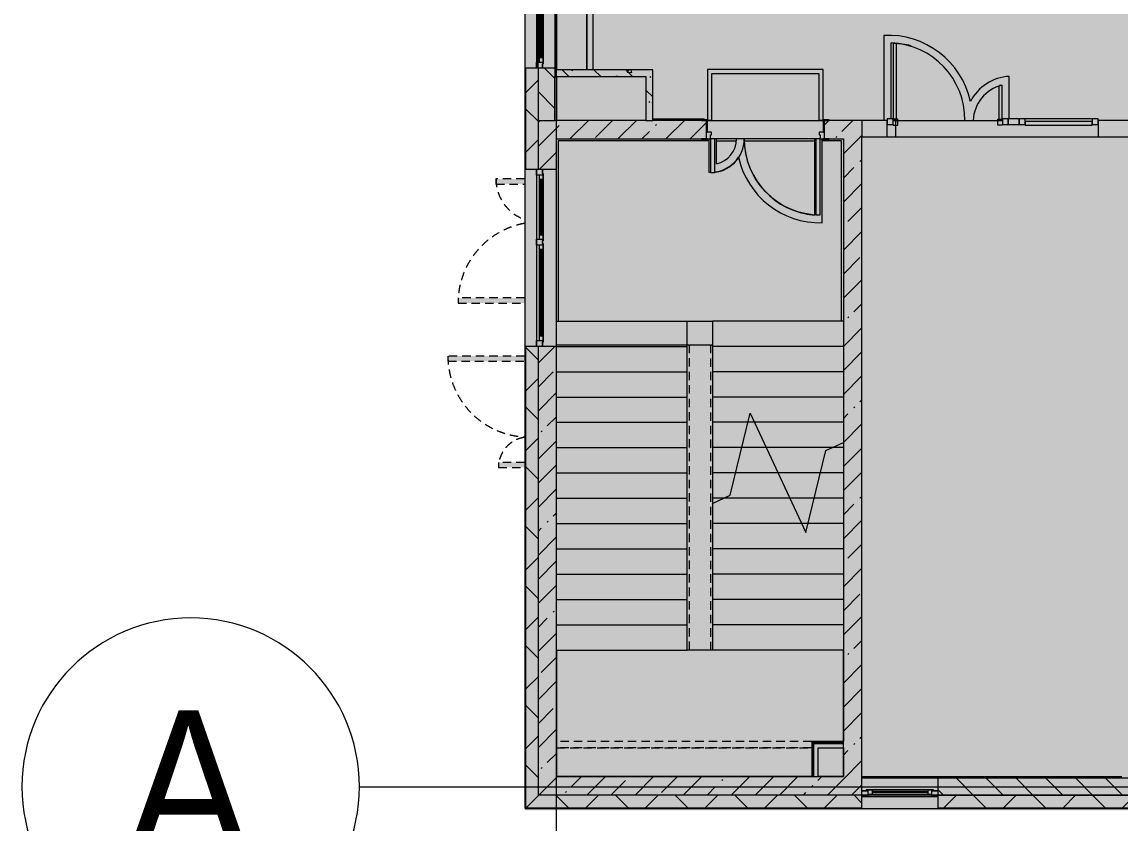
# Model space of a CAD drawing. Header units: millimetres. Extents: x -2911 to 191903, y -8553 to 29000.
# Drawn here: x 53692 to 66710, y -431 to 9067 of the extents above; entities that cross this region are included whole.
import ezdxf

# ---------------------------------------------------------------- set-up
doc = ezdxf.new("R2010")
doc.units = ezdxf.units.MM
doc.linetypes.add('200_ШТРИХ__ш1_п0_6_', pattern=[160, 100, -60])
doc.linetypes.add('Осевая', pattern=[3175, 635, -476.25, 1587.5, -476.25])
doc.layers.add('A-DETL-GENF-3', color=7, linetype='Continuous', lineweight=9, true_color=0xc0c0c0, transparency=0.4)
for name, color, linetype, lineweight, true_color in [('A-DETL-GENF-6', 7, 'Continuous', 5, 0xb7b7b7), ('A-DOOR-2', 7, 'Continuous', 5, 0xe2e2e2), ('A-DOOR-3', 7, 'Continuous', 5, 0xb7b7b7), ('A-DOOR-FRAM-1', 7, 'Continuous', 5, 0xe2e2e2), ('A-DOOR-FRAM-3', 7, 'Continuous', 5, 0xb7b7b7), ('A-FLOR-2', 7, 'Continuous', 5, 0xb7b7b7), ('A-GLAZ-2', 7, 'Continuous', 5, 0x737373), ('A-GLAZ-CURT-1', 7, 'Continuous', 5, 0x737373), ('A-GLAZ-CWMG-2', 7, 'Continuous', 5, 0x737373), ('A-WALL-5', 7, 'Continuous', 9, 0x737373), ('A-WALL-6', 7, 'Continuous', 5, 0x737373), ('I-WALL-2', 7, 'Continuous', 9, 0xe7e7e7), ('I-WALL-4', 7, 'Continuous', 5, 0x737373), ('I-WALL-5', 7, 'Continuous', 5, 0x787878), ('S-STRS-3', 7, 'Continuous', 5, 0x737373), ('S-STRS-MBND-2', 7, 'Continuous', 5, 0x737373)]:
    doc.layers.add(name, color=color, linetype=linetype, lineweight=lineweight, true_color=true_color)
for name, color, linetype, lineweight in [('A-DETL-MBND', 7, '200_ШТРИХ__ш1_п0_6_', 9), ('A-WALL-4', 7, 'Continuous', 5), ('I-WALL-3', 7, 'Continuous', 5), ('Оси', 7, 'Continuous', 9), ('Оси-1', 7, 'Continuous', 20), ('Оси-2', 7, 'Осевая', 9)]:
    doc.layers.add(name, color=color, linetype=linetype, lineweight=lineweight)
doc.styles.add('Arial_1', font='arial.ttf', dxfattribs={"width": 0.9, "height": 1750})
pattern_1 = [(45, (59919.87, 0), (-353.5534, 353.5534), []), (135, (59919.87, 0), (-353.5534, -353.5534), [])]
pattern_2 = [(135, (59919.87, 0), (-176.7767, -176.7767), [])]
pattern_3 = [(45, (59919.87, 0), (-285.123, 285.123), []), (45, (60205, 0), (-285.123, 285.123), [504.031, -100.806, 16.764, -84.042])]
pattern_4 = [(135, (59919.9, 0), (-377.17, -377.17), [533.4, -88.9, 17.78, -88.9]), (135, (59919.9, 376.94), (-377.17, -377.17), []), (50, (59919.9, 0), (637.645, -55.787), [66.675, -733.425]), (355, (59919.9, 0), (-123.35, 668.7), [53.34, -586.74]), (100.451, (59973, -4.65), (514.3, 612.91), [56.665, -623.315]), (46.184, (59919.9, 177.8), (948.78, -147.15), [100.01, -1100.14]), (96.636, (59998.9, 165.5), (830.91, 866), [85, -934.97]), (351.184, (59919.9, 177.8), (830.92, 865.99), [80.01, -880.11]), (21, (60008.8, 133.35), (530.65, -357.928), [66.675, -733.425]), (326, (60008.8, 133.35), (216.31, 644.66), [53.34, -586.74]), (71.451, (60053, 103.5), (746.96, 286.724), [56.665, -623.315]), (37.5, (59919.87, 0), (10.8105, 295.9426), [16.764, -562.864, 16.764, -578.866, -588.962]), (37.5, (59919.87, 0), (10.8105, 295.9426), [-1175.258, 16.764, -572.198]), (7.5, (59919.87, 0), (233.869, 350.632), [16.764, -322.834, 16.764, -549.529, -224.472]), (7.5, (59919.87, 0), (233.869, 350.632), [-905.89, 16.764, -207.708]), (327.5, (59721.63, 0), (474.568, -20.051), [16.764, -205.486, 16.764, -676.656, -920.115]), (327.5, (59721.63, 0), (474.568, -20.051), [-915.67, 16.764, -903.35]), (317.5, (59632.73, 0), (518.452, 88.993), [16.764, -272.16, 16.764, -443.738, -653.415]), (317.5, (59632.73, 0), (518.452, 88.993), [-749.427, 16.764, -636.65])]

# ---------------------------------------------------------------- blocks, each defined once
blk = doc.blocks.new('120_Окно_СКБ_1Ст - 120_Окно_СКБ_1Ст 900х2500_h_-V84-2_5_1_птичка')
at = {"layer": 'A-GLAZ-2'}
for p, q in [((-450, -127), (-450, -57)), ((-450, -57), (-380, -57)), ((450, -57), (-450, -57)), ((-380, -127), (-450, -127)), ((-450, -127), (-400, -127)), ((-380, -127), (-400, -127)), ((-400, -127), (-400, -137)), ((-380, -57), (-380, -127)), ((380, -87), (-380, -87)), ((-380, -87), (-380, -127)), ((-330, -137), (-330, -87)), ((-330, -107), (330, -107)), ((330, -117), (-330, -117)), ((330, -137), (330, -87)), ((380, -127), (380, -57)), ((380, -57), (450, -57)), ((380, -127), (380, -87)), ((450, -127), (380, -127)), ((400, -127), (380, -127)), ((400, -127), (450, -127)), ((400, -137), (400, -127)), ((450, -57), (450, -127)), ((-400, -137), (400, -137)), ((400, -137), (-400, -137))]:
    blk.add_line(p, q, dxfattribs=at)
blk = doc.blocks.new('110_Дверь_СКБ_2Ст - Д-1 Лестничная клетка EIS60-24280000-2_5_1_птичка')
at = {"layer": 'A-DOOR-2'}
for points in [[(-637.5, 1010), (-637.5, 110), (-587.5, 110), (-587.5, 1010)], [(612.5, 510), (612.5, 110), (662.5, 110), (662.5, 510)], [(712.5, 30), (697.5, 30), (697.5, -110), (712.5, -110), (712.5, -102)]]:
    blk.add_hatch(color=256, dxfattribs=at).paths.add_polyline_path(points)
h = blk.add_hatch(color=256, dxfattribs=at)
h.paths.add_polyline_path([(712.5, 110), (662.5, 110), (662.5, 60), (652.5, 60), (652.5, 30), (712.5, 30), (712.5, 39.7)])
h.paths.add_polyline_path([(-687.5, 110), (-687.5, 30), (-627.5, 30), (-627.5, 60), (-637.5, 60), (-637.5, 110)])
at = {"layer": 'A-DOOR-FRAM-1'}
for points in [[(-742.5, 118), (-742.5, 110), (-672.5, 110), (-672.5, 118)], [(-672.5, 30), (-687.5, 30), (-687.5, -110), (-672.5, -110)], [(697.5, 118), (697.5, 110), (767.5, 110), (767.5, 118)], [(-672.5, -110), (-742.5, -110), (-742.5, -118), (-672.5, -118)], [(767.5, -110), (697.5, -110), (697.5, -118), (767.5, -118)]]:
    blk.add_hatch(color=256, dxfattribs=at).paths.add_polyline_path(points)
at = {"layer": 'A-DOOR-3'}
for p, q in [((-637.5, 1010), (-637.5, 110)), ((-587.5, 1010), (-637.5, 1010)), ((-587.5, 110), (-587.5, 1010)), ((662.5, 510), (612.5, 510)), ((612.5, 510), (612.5, 110)), ((662.5, 110), (662.5, 510)), ((-637.5, 110), (-587.5, 110)), ((612.5, 110), (662.5, 110))]:
    blk.add_line(p, q, dxfattribs=at)
for centre, radius, start, end in [((-637.5, 110), 900, 0, 90), ((662.5, 110), 400, 90, 180)]:
    blk.add_arc(centre, radius, start, end, dxfattribs=at)
at = {"layer": 'A-DOOR-FRAM-3'}
for p, q in [((-672.5, 118), (-742.5, 118)), ((-742.5, 118), (-742.5, 110)), ((-742.5, 110), (-672.5, 110)), ((-637.5, 110), (-687.5, 110)), ((-687.5, 110), (-687.5, 30)), ((-687.5, 30), (-627.5, 30)), ((-672.5, 30), (-687.5, 30)), ((-687.5, 30), (-687.5, -110)), ((-672.5, 110), (-672.5, 118)), ((-672.5, -110), (-672.5, 30)), ((-637.5, 60), (-637.5, 110)), ((-627.5, 60), (-637.5, 60)), ((-627.5, 30), (-627.5, 60)), ((662.5, 60), (652.5, 60)), ((652.5, 60), (652.5, 30)), ((652.5, 30), (712.5, 30)), ((662.5, 110), (662.5, 60)), ((712.5, 110), (662.5, 110)), ((767.5, 118), (697.5, 118)), ((697.5, 118), (697.5, 110)), ((697.5, 110), (767.5, 110)), ((712.5, 30), (697.5, 30)), ((697.5, 30), (697.5, -110)), ((712.5, 30), (712.5, 110)), ((712.5, -110), (712.5, 30)), ((767.5, 110), (767.5, 118)), ((-672.5, -110), (-742.5, -110)), ((-742.5, -110), (-742.5, -118)), ((-742.5, -118), (-672.5, -118)), ((-687.5, -110), (-672.5, -110)), ((-672.5, -118), (-672.5, -110)), ((697.5, -110), (710.4, -110)), ((767.5, -110), (697.5, -110)), ((697.5, -110), (697.5, -118)), ((697.5, -118), (767.5, -118)), ((767.5, -118), (767.5, -110))]:
    blk.add_line(p, q, dxfattribs=at)
blk = doc.blocks.new('120_Окно_СКБ_2Ст - 120_Окно_СКБ_2Ст 2100х2500 _мал створка справа_-22445857-2_5_1_птичка')
at = {"layer": 'A-GLAZ-2'}
for p, q in [((-1050, -127), (-1050, -57)), ((-1050, -57), (-980, -57)), ((1050, -57), (-1050, -57)), ((-980, -127), (-1050, -127)), ((-1050, -127), (-1000, -127)), ((-980, -127), (-1000, -127)), ((-1000, -127), (-1000, -137)), ((-980, -57), (-980, -127)), ((150, -87), (-980, -87)), ((-980, -87), (-980, -127)), ((-930, -137), (-930, -87)), ((-930, -107), (100, -107)), ((100, -117), (-930, -117)), ((100, -137), (100, -87)), ((150, -127), (150, -57)), ((150, -57), (220, -57)), ((150, -127), (150, -87)), ((220, -127), (150, -127)), ((170, -127), (150, -127)), ((170, -127), (200, -127)), ((170, -137), (170, -127)), ((220, -127), (200, -127)), ((200, -127), (200, -137)), ((220, -57), (220, -127)), ((980, -87), (220, -87)), ((220, -87), (220, -127)), ((270, -137), (270, -87)), ((270, -107), (930, -107)), ((930, -117), (270, -117)), ((930, -137), (930, -87)), ((980, -127), (980, -57)), ((980, -57), (1050, -57)), ((980, -127), (980, -87)), ((1050, -127), (980, -127)), ((1000, -127), (980, -127)), ((1000, -127), (1050, -127)), ((1000, -137), (1000, -127)), ((1050, -57), (1050, -127)), ((-1000, -137), (170, -137)), ((170, -137), (-1000, -137)), ((200, -137), (1000, -137)), ((1000, -137), (200, -137))]:
    blk.add_line(p, q, dxfattribs=at)
blk = doc.blocks.new('120_Окно_СКБ_2Ст - 120_Окно_СКБ_2Ст 2100х2400 _мал створка справа_-22446225-2_5_1_птичка')
at = {"layer": 'A-GLAZ-2'}
for p, q in [((-1050, -127), (-1050, -57)), ((-1050, -57), (-980, -57)), ((1050, -57), (-1050, -57)), ((-980, -127), (-1050, -127)), ((-1050, -127), (-1000, -127)), ((-980, -127), (-1000, -127)), ((-1000, -127), (-1000, -137)), ((-980, -57), (-980, -127)), ((150, -87), (-980, -87)), ((-980, -87), (-980, -127)), ((-930, -137), (-930, -87)), ((-930, -107), (100, -107)), ((100, -117), (-930, -117)), ((100, -137), (100, -87)), ((150, -127), (150, -57)), ((150, -57), (220, -57)), ((150, -127), (150, -87)), ((220, -127), (150, -127)), ((170, -127), (150, -127)), ((170, -127), (200, -127)), ((170, -137), (170, -127)), ((220, -127), (200, -127)), ((200, -127), (200, -137)), ((220, -57), (220, -127)), ((980, -87), (220, -87)), ((220, -87), (220, -127)), ((270, -137), (270, -87)), ((270, -107), (930, -107)), ((930, -117), (270, -117)), ((930, -137), (930, -87)), ((980, -127), (980, -57)), ((980, -57), (1050, -57)), ((980, -127), (980, -87)), ((1050, -127), (980, -127)), ((1000, -127), (980, -127)), ((1000, -127), (1050, -127)), ((1000, -137), (1000, -127)), ((1050, -57), (1050, -127)), ((-1000, -137), (170, -137)), ((170, -137), (-1000, -137)), ((200, -137), (1000, -137)), ((1000, -137), (200, -137))]:
    blk.add_line(p, q, dxfattribs=at)
blk = doc.blocks.new('110_Дверь_СКБ_2Ст_Наружная - ДН-1_л__ Двухстворчатая 1350 х3200 _ЛК_ в свету с верхним остеклением 2-22796854-2_5_1_птичка')
at = {"layer": 'A-DETL-MBND'}
for points in [[(-716, 869), (-716, 79), (-656, 79), (-656, 869)], [(695, 419), (695, 79), (755, 79), (755, 419)]]:
    blk.add_hatch(color=256, dxfattribs=at).paths.add_polyline_path(points)
for p, q in [((-716, 869), (-716, 79)), ((-656, 869), (-716, 869)), ((-656, 79), (-656, 869)), ((755, 419), (695, 419)), ((695, 419), (695, 79)), ((755, 79), (755, 419))]:
    blk.add_line(p, q, dxfattribs=at)
for centre, radius, start, end in [((-716, -91), 960, 10.263, 90), ((755, -91), 510, 90, 160.4016)]:
    blk.add_arc(centre, radius, start, end, dxfattribs=at)
blk = doc.blocks.new('110_Дверь_СКБ_2Ст_Наружная - ДН-3_л__ Двухстворчатая 1200 х3200 из подвала EI30-23666533-2_5_1_птичка')
at = {"layer": 'A-DETL-MBND'}
for points in [[(619, 989), (619, 79), (680, 79), (680, 989)], [(-640, 79), (-580, 79), (-580, 389), (-640, 389)]]:
    blk.add_hatch(color=256, dxfattribs=at).paths.add_polyline_path(points)
for p, q in [((680, 989), (619, 989)), ((619, 989), (619, 79)), ((680, 79), (680, 989)), ((-640, 389), (-640, 79)), ((-580, 389), (-640, 389)), ((-580, 79), (-580, 389))]:
    blk.add_line(p, q, dxfattribs=at)
for centre, radius, start, end in [((680, 29), 960, 90, 176.9815), ((-640, 29), 360, 8.166, 90)]:
    blk.add_arc(centre, radius, start, end, dxfattribs=at)
blk = doc.blocks.new('Прямоугольный импост - 50 x 70 мм-31700031-2_5_1_птичка')
at = {"layer": 'A-GLAZ-CWMG-2'}
for p, q in [((-70, 35), (0, 35)), ((-70, -35), (-70, 35)), ((0, 35), (0, -35)), ((0, -35), (-70, -35))]:
    blk.add_line(p, q, dxfattribs=at)
blk = doc.blocks.new('Дверь_Витражная_остекление_ - ДВН_ДАО_Главный вход_1200 в свету-31742133-2_5_1_птичка')
at = {"layer": 'A-DOOR-2'}
for points in [[(-607, 30), (-607, 925), (-647, 922), (-647, 30)], [(640, 30), (640, 430), (633, 430), (607, 421), (607, 30)]]:
    blk.add_hatch(color=256, dxfattribs=at).paths.add_polyline_path(points)
at = {"layer": 'A-DETL-GENF-6'}
for p, q in [((-607, 925), (-647, 925)), ((-647, 925), (-647, 35)), ((-607, 30), (-607, 925)), ((607, 421), (607, 30)), ((640, 430), (633, 430)), ((-647, 30), (-607, 30)), ((-592, 30), (-647, 30)), ((-592, -40), (-592, 30)), ((592, -40), (592, 30)), ((592, 30), (640, 30)), ((607, 30), (640, 30)), ((-647, -40), (-592, -40)), ((647, -40), (592, -40))]:
    blk.add_line(p, q, dxfattribs=at)
at = {"layer": 'A-DOOR-3'}
blk.add_line((-647, 925), (-647, 35), dxfattribs=at)
for centre, radius, start, end in [((-647, 30), 895, 76.1866, 90), ((647, 30), 400, 91.06, 94.8979)]:
    blk.add_arc(centre, radius, start, end, dxfattribs=at)
blk = doc.blocks.new('Системная панель - Стемалит - 40мм-32257327-2_5_1_птичка')
at = {"layer": 'A-GLAZ-CURT-1'}
for p, q in [((65, 35), (-65, 35)), ((-65, 35), (-65, -35)), ((65, -35), (65, 35)), ((-65, -35), (65, -35))]:
    blk.add_line(p, q, dxfattribs=at)
blk = doc.blocks.new('Прямоугольный импост - 50 x 70 мм-31687886-2_5_1_птичка')
at = {"layer": 'A-GLAZ-CWMG-2'}
for p, q in [((-35, 35), (35, 35)), ((-35, -35), (-35, 35)), ((35, 35), (35, -35)), ((35, -35), (-35, -35))]:
    blk.add_line(p, q, dxfattribs=at)
blk = doc.blocks.new('Прямоугольный импост - 50 x 70 мм-31701779-2_5_1_птичка')
at = {"layer": 'A-GLAZ-CWMG-2'}
for p, q in [((0, 35), (-70, 35)), ((-70, 35), (-70, -35)), ((0, -35), (0, 35)), ((-70, -35), (0, -35))]:
    blk.add_line(p, q, dxfattribs=at)
blk = doc.blocks.new('Системная панель - Стекло - 40мм-32257331-2_5_1_птичка')
at = {"layer": 'A-GLAZ-CURT-1'}
for p, q in [((397.5, 0), (-397.5, 0)), ((-397.5, 0), (-397.5, -40)), ((397.5, -40), (397.5, 0)), ((-397.5, -40), (397.5, -40))]:
    blk.add_line(p, q, dxfattribs=at)
blk = doc.blocks.new('Прямоугольный импост - 50 x 70 мм-31702100-2_5_1_птичка')
at = {"layer": 'A-GLAZ-CWMG-2'}
for p, q in [((-35, 35), (35, 35)), ((-35, -35), (-35, 35)), ((35, 35), (35, -35)), ((35, -35), (-35, -35))]:
    blk.add_line(p, q, dxfattribs=at)
blk = doc.blocks.new('Прямоугольный импост - 50 x 70 мм-31720914-2_5_1_птичка')
at = {"layer": 'A-GLAZ-CWMG-2'}
blk.add_line((6460, 7920), (5665, 7920), dxfattribs=at)
blk = doc.blocks.new('Зашивка приборов отопления15 - Зашивка приборов отопления-33281080-2_5_1_птичка')
at = {"layer": 'A-DETL-MBND'}
for p, q in [((3135, 535), (110, 535)), ((3135, 460), (110, 460)), ((110, 460), (3135, 460))]:
    blk.add_line(p, q, dxfattribs=at)
blk = doc.blocks.new('Зашивка приборов отопления42 - Зашивка приборов отопления-33374801-2_5_1_птичка')
at = {"layer": 'A-WALL-6'}
for p, q in [((37472, 23439), (35372, 23439)), ((37472, 23079), (37472, 23439)), ((35372, 23079), (37472, 23079)), ((37472, 23079), (35372, 23079)), ((37472, 23004), (37472, 23079)), ((35372, 23004), (37472, 23004))]:
    blk.add_line(p, q, dxfattribs=at)
blk = doc.blocks.new('Ось сетки - D8-29747960-2_5_1_птичка')
at = {"layer": 'Оси-1'}
for start, end in [(360, 180), (180, 360)]:
    blk.add_arc((0, 0), 4, start, end, dxfattribs=at)

msp = doc.modelspace()

# ---------------------------------------------------------------- hatches: boundary and pattern name
at = {"layer": 'A-DETL-GENF-3'}
msp.add_hatch(color=256, dxfattribs=at).paths.add_polyline_path([(93094.9, -280), (98679.9, -280), (98679.9, 23777.7), (93779.9, 23777.7), (93779.9, 27350), (63771.9, 27350), (63771.9, 15358), (59651.9, 15358), (59651.9, -280), (92167.4, -280)])
at = {"layer": 'A-WALL-4'}
h = msp.add_hatch(dxfattribs=at)
h.set_pattern_fill('FP_76', color=256, style=0, pattern_type=2)
h.set_pattern_definition(pattern_1)
h.paths.add_polyline_path([(59699.3, -100), (59809.9, -100), (59809.9, 5220), (59659.9, 5220), (59659.9, -100)])
h.paths.add_polyline_path([(59809.9, 7320), (59809.9, 8520), (59659.9, 8520), (59659.9, 7320)])
h.paths.add_polyline_path([(59704.2, 10620), (59809.9, 10620), (59809.9, 11520), (59659.9, 11520), (59659.9, 10620)])
h.paths.add_polyline_path([(59704.2, 13120), (59809.9, 13120), (59809.9, 15350), (59659.9, 15350), (59659.9, 13120)])
h = msp.add_hatch(dxfattribs=at)
h.set_pattern_fill('FP_86', color=256, style=0, pattern_type=2)
h.set_pattern_definition(pattern_2)
h.paths.add_polyline_path([(60009.9, 7900), (60009.9, 8520), (59809.9, 8520), (59809.9, 7900)])
h.paths.add_polyline_path([(59809.9, 10620), (60009.9, 10620), (60009.9, 10900), (59809.9, 10900), (59809.9, 10642.6)])
h.paths.add_polyline_path([(59809.9, 11400), (60009.9, 11400), (60009.9, 11520), (59809.9, 11520)])
h.paths.add_polyline_path([(60009.9, 13120), (60009.9, 14700), (59809.9, 14700), (59809.9, 13120)])
h = msp.add_hatch(dxfattribs=at)
h.set_pattern_fill('FP_86', color=256, style=0, pattern_type=2)
h.set_pattern_definition(pattern_2)
h.paths.add_polyline_path([(64549.9, -100), (68479.9, -100), (68479.9, 100), (64549.9, 100)])
h.paths.add_polyline_path([(71761.9, -100), (72079.9, -100), (72079.9, 100), (71579.9, 100), (71579.9, -100)])
h = msp.add_hatch(dxfattribs=at)
h.set_pattern_fill('FP_76', color=256, style=0, pattern_type=2)
h.set_pattern_definition(pattern_1)
h.paths.add_polyline_path([(95809.9, -250), (95809.9, -100), (94689.9, -100), (94689.9, -250), (95413.7, -250)])
h.paths.add_polyline_path([(98679.9, -250), (98679.9, -100), (97909.9, -100), (97909.9, -250), (98673.8, -250)])
h.paths.add_polyline_path([(90776.1, -250), (90829.9, -250), (90829.9, -100), (89129.6, -100), (89129.6, -250), (90312.3, -250)])
h.paths.add_polyline_path([(92929.9, -250), (93789.9, -250), (93789.9, -100), (92929.9, -100)])
h.paths.add_polyline_path([(86138.5, -250), (86329.6, -250), (86329.6, -100), (84729.9, -100), (84729.9, -250), (85674.7, -250)])
h.paths.add_polyline_path([(78729.9, -250), (78729.9, -100), (78079.9, -100), (78079.9, -250), (78254.6, -250)])
h.paths.add_polyline_path([(81529.9, -250), (82629.9, -250), (82629.9, -100), (81529.9, -100)])
h.paths.add_polyline_path([(76863.3, -250), (77179.9, -250), (77179.9, -100), (76029.9, -100), (76029.9, -250), (76399.5, -250)])
h.paths.add_polyline_path([(72689.5, -250), (72929.9, -250), (72929.9, -100), (71579.9, -100), (71579.9, -250), (71761.9, -250)])
h.paths.add_polyline_path([(68051.9, -250), (68479.9, -250), (68479.9, -100), (64549.9, -100), (64549.9, -250), (67124.3, -250)])
h.paths.add_polyline_path([(63649.9, -250), (63649.9, -100), (59659.9, -100), (59659.9, -250), (63414.3, -250)])
at = {"layer": 'I-WALL-2'}
for points in [[(63429.9, 460), (63429.9, 510), (63079.9, 510), (63079.9, 460), (63414.3, 460)], [(63129.9, 120), (63129.9, 460), (63079.9, 460), (63079.9, 120)]]:
    msp.add_hatch(color=256, dxfattribs=at).paths.add_polyline_path(points)
at = {"layer": 'I-WALL-3'}
h = msp.add_hatch(dxfattribs=at)
h.set_pattern_fill('FP_84', color=256, style=0, pattern_type=2)
h.set_pattern_definition(pattern_3)
h.paths.add_polyline_path([(60029.9, -100), (60029.9, 5220), (59809.9, 5220), (59809.9, -100)])
h.paths.add_polyline_path([(59809.9, 7320), (60029.9, 7320), (60029.9, 7900), (59809.9, 7900), (59809.9, 7750.3)])
h = msp.add_hatch(dxfattribs=at)
h.set_pattern_fill('FP_84', color=256, style=0, pattern_type=2)
h.set_pattern_definition(pattern_3)
h.paths.add_polyline_path([(60029.9, 7680), (61804.9, 7680), (61804.9, 7900), (60029.9, 7900), (60029.9, 7750.3)])
h.paths.add_polyline_path([(63204.9, 7680), (63429.9, 7680), (63429.9, 7900), (63204.9, 7900), (63204.9, 7730)])
h = msp.add_hatch(dxfattribs=at)
h.set_pattern_fill('FP_84', color=256, style=0, pattern_type=2)
h.set_pattern_definition(pattern_3)
h.paths.add_polyline_path([(63429.9, -100), (63649.9, -100), (63649.9, 7900), (63429.9, 7900), (63429.9, 120)])
h = msp.add_hatch(dxfattribs=at)
h.set_pattern_fill('FP_87', color=256, style=0, pattern_type=2)
h.set_pattern_definition([(135, (59919.87, 0), (-353.553, -353.553), [])])
h.paths.add_polyline_path([(69906.9, 7700), (72079.9, 7700), (72079.9, 7900), (71379.9, 7900), (71379.9, 7830), (70579.9, 7830), (70579.9, 7900), (68179.9, 7900), (68179.9, 7700), (68979.4, 7700)])
h.paths.add_polyline_path([(72689.5, 7700), (73479.8, 7700), (73479.8, 7900), (72679.9, 7900), (72679.9, 7700)])
h.paths.add_polyline_path([(66449.9, 7700), (67579.9, 7700), (67579.9, 7900), (66449.9, 7900), (66449.9, 7750.3)])
h.paths.add_polyline_path([(76579.9, 7700), (76579.9, 7900), (74919.8, 7900), (74919.8, 7700), (76079.9, 7700)])
h.paths.add_polyline_path([(63649.9, 7700), (63949.9, 7700), (63949.9, 7900), (63649.9, 7900), (63649.9, 7750.3)])
h = msp.add_hatch(dxfattribs=at)
h.set_pattern_fill('FP_84', color=256, style=0, pattern_type=2)
h.set_pattern_definition(pattern_3)
h.paths.add_polyline_path([(63429.9, -100), (63429.9, 120), (60029.9, 120), (60029.9, -100), (63414.3, -100)])
at = {"layer": 'I-WALL-5'}
h = msp.add_hatch(dxfattribs=at)
h.set_pattern_fill('FP_97', color=256, style=0, pattern_type=2)
h.set_pattern_definition(pattern_4)
h.paths.add_polyline_path([(61089.9, 8420), (61169.9, 8420), (61169.9, 8500), (60009.9, 8500), (60009.9, 8420), (60631.7, 8420)])
h = msp.add_hatch(dxfattribs=at)
h.set_pattern_fill('FP_97', color=256, style=0, pattern_type=2)
h.set_pattern_definition(pattern_4)
h.paths.add_polyline_path([(61169.9, 7900), (61169.9, 8420), (61089.9, 8420), (61089.9, 7900)])

# ---------------------------------------------------------------- linework, layer by layer
at = {"layer": 'A-DETL-MBND'}
for p, q in [((61604.9, 1620), (61604.9, 5237.9)), ((61854.9, 5237.9), (61854.9, 1620))]:
    msp.add_line(p, q, dxfattribs=at)
at = {"layer": 'A-FLOR-2'}
for p, q in [((63907.9, 8907.6), (63907.9, 7900)), ((63997.9, 7920), (63997.9, 8818.2)), ((61819.5, 8503.9), (61819.5, 7908)), ((63189.4, 8503.9), (61819.5, 8503.9)), ((63189.4, 7903.9), (63189.4, 8503.9)), ((61869.5, 7903.9), (61869.5, 8453.9)), ((61869.5, 8453.9), (63139.4, 8453.9)), ((63139.4, 8453.9), (63139.4, 7903.9)), ((65396.9, 7920), (65396.9, 8421.4)), ((65306.9, 8317.2), (65306.9, 7903)), ((61169.9, 7920), (61779.9, 7920)), ((61779.9, 7920), (61779.9, 7908)), ((61819.9, 7903.9), (61869.5, 7903.9)), ((63139.4, 7903.9), (63189.4, 7903.9)), ((64019.9, 7900), (64968.4, 7900)), ((64049.9, 7900), (64049.9, 7700)), ((65306.9, 7903), (65314.9, 7903)), ((61836.7, 7659), (60049.9, 7659)), ((60049.9, 7659), (60049.9, 5520)), ((61779.9, 7672), (61779.9, 7659)), ((61836.7, 7680), (61836.7, 7285.7)), ((61926.7, 7680.2), (61854.9, 7680.2)), ((61926.7, 7383), (61926.7, 7680.2)), ((61926.7, 7659), (62160.8, 7659)), ((62252.9, 7680.2), (62162.9, 7680.2)), ((62254.1, 7659), (63087.8, 7659)), ((63154.9, 7680.2), (63087.8, 7680.2)), ((63087.8, 7680.2), (63087.8, 6777.9)), ((63177.8, 6685.4), (63177.8, 7680)), ((63408.9, 7659), (63177.8, 7659)), ((63229.9, 7659), (63229.9, 7672)), ((63408.9, 5520), (63408.9, 7659)), ((60049.9, 5520), (61879.9, 5520)), ((60029.9, 5237.9), (61879.9, 5237.9))]:
    msp.add_line(p, q, dxfattribs=at)
for centre, radius, start, end in [((63960.5, 7909), 1000, 12.44956, 93.01125), ((63960.5, 7909), 910, 359.43333, 87.64026), ((65421.9, 7878), 544, 92.63401, 153.04618), ((65421.9, 7878), 454, 104.67311, 177.22246), ((61857.9, 7680.2), 305, 283.0427, 0), ((63157.9, 7680.2), 905, 180, 265.56313), ((61857.9, 7680.2), 395, 276.84991, 326.45952), ((63157.9, 7680.2), 995, 192.67054, 271.1511), ((61857.9, 7680.2), 395, 266.92799, 269.56999)]:
    msp.add_arc(centre, radius, start, end, dxfattribs=at)
at = {"layer": 'A-WALL-5'}
for p, q in [((59656.9, 8520), (59656.9, 7320)), ((59659.9, 8520), (59659.9, 7320)), ((59809.9, 8520), (59809.9, 7320)), ((60009.9, 8500), (60009.9, 8420)), ((59809.9, 7900), (60009.9, 7900)), ((61089.9, 7900), (61169.9, 7900)), ((63649.9, 7900), (63649.9, 7700)), ((59656.9, 5220), (59656.9, -253)), ((59659.9, 5220), (59659.9, -249.6)), ((59809.9, 5220), (59809.9, -100)), ((63067.4, 522.5), (63429.9, 522.5)), ((63067.4, 120), (63067.4, 522.5)), ((63429.9, 460), (63429.9, 535)), ((63079.9, 510), (63429.9, 510)), ((63079.9, 120), (63079.9, 510)), ((63054.9, 120), (63129.9, 120)), ((64549.9, -100), (68479.9, -100)), ((59659, -253), (63649.9, -253)), ((59659.9, -250), (63649.9, -250)), ((64549.9, -250), (68479.9, -250)), ((64549.9, -253), (68479.9, -253))]:
    msp.add_line(p, q, dxfattribs=at)
at = {"layer": 'A-WALL-6'}
for p, q in [((59651.9, 11520), (59651.9, -258)), ((60009.9, 10900), (60009.9, 8500)), ((60009.9, 8520), (59651.9, 8520)), ((60009.9, 7900), (60009.9, 8420)), ((59651.9, 7320), (59809.9, 7320)), ((59809.9, 5220), (59651.9, 5220)), ((72079.9, 100), (63649.9, 100)), ((64549.9, 100), (64549.9, -258)), ((78079.9, -100), (59809.9, -100)), ((63649.9, -258), (63649.9, -100)), ((59657.7, -258), (78079.9, -258))]:
    msp.add_line(p, q, dxfattribs=at)
at = {"layer": 'I-WALL-4'}
for p, q in [((59809.9, 8520), (59809.9, 10620)), ((60029.9, 10620), (60029.9, 8500)), ((61169.9, 8500), (60009.9, 8500)), ((61169.9, 7900), (61169.9, 8500)), ((60009.9, 8420), (61089.9, 8420)), ((60029.9, 8420), (60029.9, 7900)), ((61089.9, 8420), (61089.9, 7900)), ((61089.9, 7900), (60009.9, 7900)), ((61749.9, 7900), (61169.9, 7900)), ((61819.9, 7900), (63189.9, 7900)), ((63949.9, 7900), (63259.9, 7900)), ((63949.9, 7700), (63949.9, 7900)), ((64968.4, 7900), (65314.9, 7900)), ((67579.9, 7900), (66449.9, 7900)), ((66449.9, 7900), (66449.9, 7700)), ((67579.9, 7700), (63649.9, 7700)), ((63649.9, -100), (63649.9, 7700)), ((60029.9, 120), (60029.9, 7680)), ((60029.9, 7680), (61749, 7680)), ((62162.8, 7680), (61926.7, 7680)), ((63087.8, 7680), (62252.6, 7680)), ((63259.9, 7680), (63429.9, 7680)), ((63429.9, 7680), (63429.9, 535)), ((59809.9, 7320), (60029.9, 7320)), ((60029.9, 5220), (59809.9, 5220)), ((63429.9, 535), (63054.9, 535)), ((63054.9, 535), (63054.9, 120)), ((63129.9, 460), (63429.9, 460)), ((63129.9, 120), (63129.9, 460)), ((63429.9, 460), (63429.9, 120)), ((63054.9, 120), (60029.9, 120)), ((63429.9, 120), (63129.9, 120)), ((63649.9, 120), (66729.9, 120))]:
    msp.add_line(p, q, dxfattribs=at)
at = {"layer": 'S-STRS-3'}
for p, q in [((60029.9, 5520), (61579.9, 5520)), ((63429.9, 5520), (61879.9, 5520)), ((61879.9, 5520), (61879.9, 5220)), ((63429.9, 5520), (61879.9, 5520)), ((60029.9, 5220), (61579.9, 5220)), ((60029.9, 5220), (61579.9, 5220)), ((61579.9, 5220), (61579.9, 5237.9)), ((61579.9, 4920), (61579.9, 5220)), ((61879.9, 5220), (61879.9, 4920)), ((63429.9, 5220), (61879.9, 5220)), ((63429.9, 5220), (61879.9, 5220)), ((60029.9, 4920), (61579.9, 4920)), ((60029.9, 4920), (61579.9, 4920)), ((61579.9, 4620), (61579.9, 4920)), ((61879.9, 4920), (61879.9, 4620)), ((63429.9, 4920), (61879.9, 4920)), ((63429.9, 4920), (61879.9, 4920)), ((60029.9, 4620), (61579.9, 4620)), ((60029.9, 4620), (61579.9, 4620)), ((61579.9, 4320), (61579.9, 4620)), ((61879.9, 4620), (61879.9, 4320)), ((63429.9, 4620), (61879.9, 4620)), ((63429.9, 4620), (61879.9, 4620)), ((60029.9, 4320), (61579.9, 4320)), ((60029.9, 4320), (61579.9, 4320)), ((61579.9, 4020), (61579.9, 4320)), ((61879.9, 4320), (61879.9, 4020)), ((62298.4, 4320), (61879.9, 4320)), ((62298.4, 4320), (61879.9, 4320)), ((62375.1, 4320), (62298.4, 4320)), ((62375.1, 4320), (62298.4, 4320)), ((63429.9, 4320), (62375.1, 4320)), ((63429.9, 4320), (62375.1, 4320)), ((60029.9, 4020), (61579.9, 4020)), ((60029.9, 4020), (61579.9, 4020)), ((61579.9, 3720), (61579.9, 4020)), ((61879.9, 4020), (61879.9, 3720)), ((62225.5, 4020), (61879.9, 4020)), ((62225.5, 4020), (61879.9, 4020)), ((62515, 4020), (62225.5, 4020)), ((62515, 4020), (62225.5, 4020)), ((63298.2, 4020), (62515, 4020)), ((63298.2, 4020), (62515, 4020)), ((63429.9, 4020), (63298.2, 4020)), ((63429.9, 4020), (63298.2, 4020)), ((60029.9, 3720), (61579.9, 3720)), ((60029.9, 3720), (61579.9, 3720)), ((61579.9, 3420), (61579.9, 3720)), ((61879.9, 3720), (61879.9, 3420)), ((62152.6, 3720), (61879.9, 3720)), ((62152.6, 3720), (61879.9, 3720)), ((62654.9, 3720), (62152.6, 3720)), ((62654.9, 3720), (62152.6, 3720)), ((63157.1, 3720), (62654.9, 3720)), ((63157.1, 3720), (62654.9, 3720)), ((63429.9, 3720), (63157.1, 3720)), ((63429.9, 3720), (63157.1, 3720)), ((60029.9, 3420), (60626.7, 3420)), ((60029.9, 3420), (60626.7, 3420)), ((60631.7, 3420), (61579.9, 3420)), ((60631.7, 3420), (61579.9, 3420)), ((61579.9, 3120), (61579.9, 3420)), ((61879.9, 3420), (61879.9, 3358.6)), ((62011.5, 3420), (61879.9, 3420)), ((62011.5, 3420), (61879.9, 3420)), ((62794.8, 3420), (62011.5, 3420)), ((62794.8, 3420), (62011.5, 3420)), ((63084.2, 3420), (62794.8, 3420)), ((63084.2, 3420), (62794.8, 3420)), ((63429.9, 3420), (63084.2, 3420)), ((63429.9, 3420), (63084.2, 3420)), ((61879.9, 3358.6), (61879.9, 3120)), ((60029.9, 3120), (61579.9, 3120)), ((60029.9, 3120), (61579.9, 3120)), ((61579.9, 2820), (61579.9, 3120)), ((61879.9, 3120), (61879.9, 2820)), ((62934.7, 3120), (61879.9, 3120)), ((62934.7, 3120), (61879.9, 3120)), ((63011.3, 3120), (62934.7, 3120)), ((63011.3, 3120), (62934.7, 3120)), ((63429.9, 3120), (63011.3, 3120)), ((63429.9, 3120), (63011.3, 3120)), ((60029.9, 2820), (61579.9, 2820)), ((60029.9, 2820), (61579.9, 2820)), ((61579.9, 2520), (61579.9, 2820)), ((61879.9, 2820), (61879.9, 2520)), ((63429.9, 2820), (61879.9, 2820)), ((63429.9, 2820), (61879.9, 2820)), ((60029.9, 2520), (61579.9, 2520)), ((60029.9, 2520), (61579.9, 2520)), ((61579.9, 2220), (61579.9, 2520)), ((61879.9, 2520), (61879.9, 2220)), ((63429.9, 2520), (61879.9, 2520)), ((63429.9, 2520), (61879.9, 2520)), ((60029.9, 2220), (61579.9, 2220)), ((60029.9, 2220), (61579.9, 2220)), ((61579.9, 1920), (61579.9, 2220)), ((61879.9, 2220), (61879.9, 1920)), ((63429.9, 2220), (61879.9, 2220)), ((63429.9, 2220), (61879.9, 2220)), ((60029.9, 1920), (61579.9, 1920)), ((60029.9, 1920), (61579.9, 1920)), ((61579.9, 1620), (61579.9, 1920)), ((61879.9, 1920), (61879.9, 1620)), ((63429.9, 1920), (61879.9, 1920)), ((63429.9, 1920), (61879.9, 1920)), ((60029.9, 1620), (61579.9, 1620)), ((60029.9, 1620), (61579.9, 1620)), ((61879.9, 1620), (61579.9, 1620)), ((63429.9, 1620), (61879.9, 1620)), ((63429.9, 1620), (61879.9, 1620))]:
    msp.add_line(p, q, dxfattribs=at)
at = {"layer": 'S-STRS-MBND-2'}
for p, q in [((60029.9, 5520), (61579.9, 5520)), ((60029.9, 1620), (60029.9, 5520)), ((61579.9, 1620), (61579.9, 5520)), ((60029.9, 5220), (61579.9, 5220)), ((60029.9, 5220), (61579.9, 5220)), ((60029.9, 4920), (61579.9, 4920)), ((60029.9, 4920), (61579.9, 4920)), ((60029.9, 4620), (61579.9, 4620)), ((60029.9, 4620), (61579.9, 4620)), ((62088.4, 3455.9), (62324.7, 4428.1)), ((62324.7, 4428.1), (62985, 3011.9)), ((60029.9, 4320), (61579.9, 4320)), ((60029.9, 4320), (61579.9, 4320)), ((62375.1, 4320), (62298.4, 4320)), ((62375.1, 4320), (62298.4, 4320)), ((63221.3, 3984.1), (63429.9, 4081.4)), ((60029.9, 4020), (61579.9, 4020)), ((60029.9, 4020), (61579.9, 4020)), ((62515, 4020), (62225.5, 4020)), ((62515, 4020), (62225.5, 4020)), ((62985, 3011.9), (63221.3, 3984.1)), ((63429.9, 4020), (63298.2, 4020)), ((63429.9, 4020), (63298.2, 4020)), ((60029.9, 3720), (61579.9, 3720)), ((60029.9, 3720), (61579.9, 3720)), ((62654.9, 3720), (62152.6, 3720)), ((62654.9, 3720), (62152.6, 3720)), ((63429.9, 3720), (63157.1, 3720)), ((63429.9, 3720), (63157.1, 3720)), ((60029.9, 3420), (60626.7, 3420)), ((60029.9, 3420), (60626.7, 3420)), ((60631.7, 3420), (61579.9, 3420)), ((60631.7, 3420), (61579.9, 3420)), ((61879.9, 3358.6), (62088.4, 3455.9)), ((62794.8, 3420), (62011.5, 3420)), ((62794.8, 3420), (62011.5, 3420)), ((63429.9, 3420), (63084.2, 3420)), ((63429.9, 3420), (63084.2, 3420)), ((63429.9, 3420), (63429.9, 1620)), ((61879.9, 3358.6), (61879.9, 1620)), ((60029.9, 3120), (61579.9, 3120)), ((60029.9, 3120), (61579.9, 3120)), ((62934.7, 3120), (61879.9, 3120)), ((62934.7, 3120), (61879.9, 3120)), ((63429.9, 3120), (63011.3, 3120)), ((63429.9, 3120), (63011.3, 3120)), ((60029.9, 2820), (61579.9, 2820)), ((60029.9, 2820), (61579.9, 2820)), ((63429.9, 2820), (61879.9, 2820)), ((63429.9, 2820), (61879.9, 2820)), ((60029.9, 2520), (61579.9, 2520)), ((60029.9, 2520), (61579.9, 2520)), ((63429.9, 2520), (61879.9, 2520)), ((63429.9, 2520), (61879.9, 2520)), ((60029.9, 2220), (61579.9, 2220)), ((60029.9, 2220), (61579.9, 2220)), ((63429.9, 2220), (61879.9, 2220)), ((63429.9, 2220), (61879.9, 2220)), ((60029.9, 1920), (61579.9, 1920)), ((60029.9, 1920), (61579.9, 1920)), ((63429.9, 1920), (61879.9, 1920)), ((63429.9, 1920), (61879.9, 1920)), ((60029.9, 1620), (60029.9, 120)), ((60029.9, 1620), (61579.9, 1620)), ((60029.9, 1620), (61579.9, 1620)), ((61879.9, 1620), (61579.9, 1620)), ((63429.9, 1620), (61879.9, 1620)), ((63429.9, 1620), (61879.9, 1620)), ((63429.9, 120), (63429.9, 1620)), ((60029.9, 120), (63429.9, 120))]:
    msp.add_line(p, q, dxfattribs=at)
at = {"layer": 'Оси'}
for p, q in [((60029.9, 5439), (60029.9, 15380)), ((60029.9, -4552.8), (60029.9, 5388.2)), ((57692.3, 0), (70192.3, 0))]:
    msp.add_line(p, q, dxfattribs=at)
at = {"layer": 'Оси-2'}
msp.add_line((60029.9, 5388.2), (60029.9, 5439), dxfattribs=at)

# ---------------------------------------------------------------- block references
at = {"layer": 'A-DETL-MBND', "rotation": 89.99999999999991}
for name, p in [('110_Дверь_СКБ_2Ст_Наружная - ДН-1_л__ Двухстворчатая 1350 х3200 _ЛК_ в свету с верхним остеклением 2-22796854-2_5_1_птичка', (59730.9, 6450.5)), ('110_Дверь_СКБ_2Ст_Наружная - ДН-3_л__ Двухстворчатая 1200 х3200 из подвала EI30-23666533-2_5_1_птичка', (59730.9, 4425.5))]:
    msp.add_blockref(name, p, dxfattribs=at)
at = {"layer": 'A-DETL-MBND'}
msp.add_blockref('Зашивка приборов отопления15 - Зашивка приборов отопления-33281080-2_5_1_птичка', (59919.9, 0), dxfattribs=at)
at = {"layer": 'A-DOOR-3'}
msp.add_blockref('Дверь_Витражная_остекление_ - ДВН_ДАО_Главный вход_1200 в свету-31742133-2_5_1_птичка', (64667.4, 7885), dxfattribs=at)
at = {"layer": 'A-DOOR-3', "rotation": 180}
msp.add_blockref('110_Дверь_СКБ_2Ст - Д-1 Лестничная клетка EIS60-24280000-2_5_1_птичка', (62517.4, 7790), dxfattribs=at)
at = {"layer": 'A-GLAZ-2'}
for name, p, rotation in [('120_Окно_СКБ_2Ст - 120_Окно_СКБ_2Ст 2100х2500 _мал створка справа_-22445857-2_5_1_птичка', (59734.9, 9570), 89.99999999999993), ('120_Окно_СКБ_2Ст - 120_Окно_СКБ_2Ст 2100х2400 _мал створка справа_-22446225-2_5_1_птичка', (59734.9, 6270), 89.99999999999993), ('120_Окно_СКБ_1Ст - 120_Окно_СКБ_1Ст 900х2500_h_-V84-2_5_1_птичка', (64099.9, -175), 180)]:
    msp.add_blockref(name, p, dxfattribs=dict(at, rotation=rotation))
at = {"layer": 'A-GLAZ-CURT-1'}
for name, p in [('Системная панель - Стемалит - 40мм-32257327-2_5_1_птичка', (65449.9, 7885)), ('Системная панель - Стекло - 40мм-32257331-2_5_1_птичка', (65982.4, 7885))]:
    msp.add_blockref(name, p, dxfattribs=at)
at = {"layer": 'A-GLAZ-CWMG-2', "rotation": 180}
msp.add_blockref('Прямоугольный импост - 50 x 70 мм-31701779-2_5_1_птичка', (63949.9, 7885), dxfattribs=at)
at = {"layer": 'A-GLAZ-CWMG-2', "extrusion": (0, 0, -1), "rotation": 180}
for name, p in [('Прямоугольный импост - 50 x 70 мм-31687886-2_5_1_птичка', (-65349.9, 7885)), ('Прямоугольный импост - 50 x 70 мм-31702100-2_5_1_птичка', (-65549.9, 7885)), ('Прямоугольный импост - 50 x 70 мм-31700031-2_5_1_птичка', (-66449.9, 7885))]:
    msp.add_blockref(name, p, dxfattribs=at)
at = {"layer": 'A-GLAZ-CWMG-2'}
msp.add_blockref('Прямоугольный импост - 50 x 70 мм-31720914-2_5_1_птичка', (59919.9, 0), dxfattribs=at)
at = {"layer": 'A-WALL-6', "rotation": 90.0000000000001}
msp.add_blockref('Зашивка приборов отопления42 - Зашивка приборов отопления-33374801-2_5_1_птичка', (83468.9, -26871.9), dxfattribs=at)
at = {"layer": 'Оси-1', "xscale": 499.9999999999995, "yscale": 499.9999999999995, "zscale": 499.9999999999995, "rotation": 269.9999999999994}
msp.add_blockref('Ось сетки - D8-29747960-2_5_1_птичка', (55692.3, 0), dxfattribs=at)

# ---------------------------------------------------------------- texts
at = {"layer": 'Оси', "insert": (54928.4, 905.2), "char_height": 1750, "width": 1803.797, "attachment_point": 1, "style": 'Arial_1'}
msp.add_mtext('\\fArial|b0|i0|c204|p34|;\\W.9;А', dxfattribs=at)

doc.saveas('drawing.dxf')
